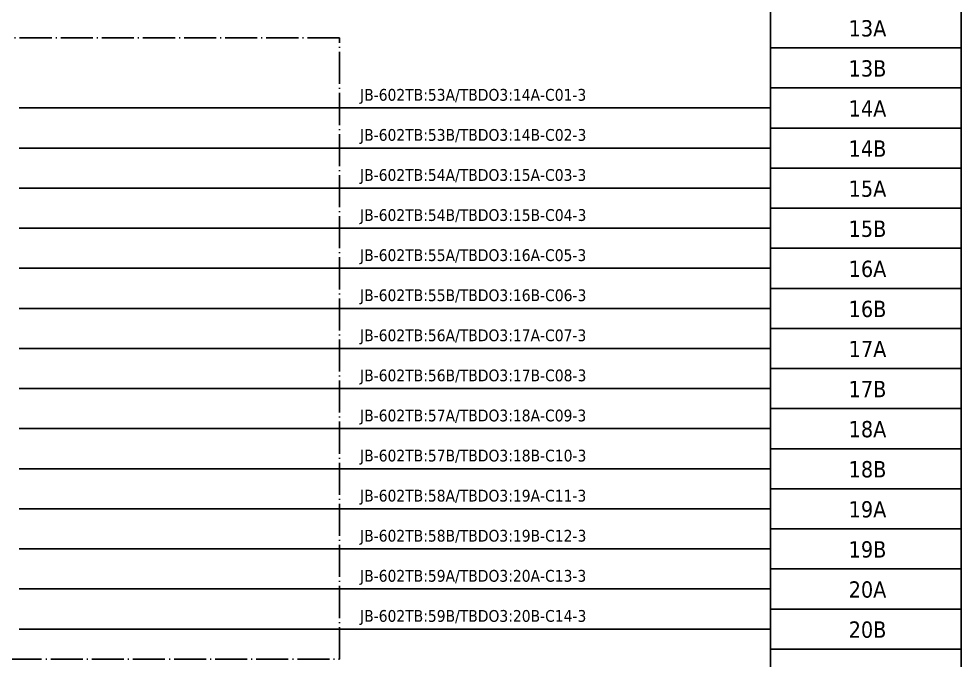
# Model space of a CAD drawing. Header units: millimetres. Extents: x 0 to 1792788, y -13 to 262234.
# Drawn here: x 90 to 184, y 117.9 to 181.9 of the extents above; entities that cross this region are included whole.
import ezdxf
from ezdxf.enums import TextEntityAlignment as Align

# ---------------------------------------------------------------- set-up
doc = ezdxf.new("R2010")
doc.units = ezdxf.units.MM
doc.linetypes.add('EPL_DASHDOT', pattern=[1, 0.8, -0.1, 0, -0.1])
for name, color, linetype, lineweight in [('EPLAN300', 5, 'Continuous', 25), ('EPLAN307', 134, 'EPL_DASHDOT', 25), ('EPLAN311', 7, 'Continuous', 25), ('EPLAN400', 5, 'Continuous', 35), ('EPLAN405', 7, 'Continuous', 25), ('EPLAN421', 5, 'Continuous', 35), ('EPLAN433', 251, 'Continuous', 35), ('EPLAN500', 7, 'Continuous', 35), ('EPLAN501', 7, 'Continuous', 35), ('EPLAN502', 7, 'Continuous', 35), ('EPLAN503', 7, 'Continuous', 35), ('EPLAN504', 7, 'Continuous', 35)]:
    doc.layers.add(name, color=color, linetype=linetype, lineweight=lineweight)
doc.styles.add('Tahoma', font='')
doc.styles.get('Tahoma').set_extended_font_data('Tahoma')

# ---------------------------------------------------------------- blocks, each defined once
blk = doc.blocks.new('EPLSYM_LibrarySPECIAL_en_US_Symbol427_Variant5_Placement1_24')
at = {"layer": 'EPLAN421', "color": 5, "style": 'Tahoma'}
for tag, p in [('17_20029[1]', (-0.9525, 3.335)), ('17_20029[2]', (20.0025, 3.335))]:
    blk.add_attdef(tag, text='', height=1.1739, dxfattribs=at).set_placement(p, align=Align.BOTTOM_RIGHT)
at = {"layer": 'EPLAN433', "color": 251, "style": 'Tahoma'}
blk.add_attdef('17_20406_1', text='', height=1.6254, dxfattribs=at).set_placement((0.9525, 1.5875), align=Align.BOTTOM_RIGHT)
blk.add_attdef('17_20406', text='', height=1.6254, dxfattribs=at).set_placement((0.9525, 1.5875), align=Align.BOTTOM_LEFT)
blk = doc.blocks.new('EPLSYM_LibrarySPECIAL_en_US_Symbol427_Variant5_Placement1_25')
at = {"layer": 'EPLAN421', "color": 5, "style": 'Tahoma'}
for tag, p in [('17_20029[1]', (-0.9525, 3.335)), ('17_20029[2]', (20.0025, 3.335))]:
    blk.add_attdef(tag, text='', height=1.1739, dxfattribs=at).set_placement(p, align=Align.BOTTOM_RIGHT)
at = {"layer": 'EPLAN433', "color": 251, "style": 'Tahoma'}
blk.add_attdef('17_20406_1', text='', height=1.6254, dxfattribs=at).set_placement((0.9525, 1.5875), align=Align.BOTTOM_RIGHT)
blk.add_attdef('17_20406', text='', height=1.6254, dxfattribs=at).set_placement((0.9525, 1.5875), align=Align.BOTTOM_LEFT)
blk = doc.blocks.new('EPLSYM_LibrarySPECIAL_en_US_Symbol427_Variant5_Placement1_26')
at = {"layer": 'EPLAN421', "color": 5, "style": 'Tahoma'}
for tag, p in [('17_20029[1]', (-0.9525, 3.335)), ('17_20029[2]', (20.0025, 3.335))]:
    blk.add_attdef(tag, text='', height=1.1739, dxfattribs=at).set_placement(p, align=Align.BOTTOM_RIGHT)
at = {"layer": 'EPLAN433', "color": 251, "style": 'Tahoma'}
blk.add_attdef('17_20406_1', text='', height=1.6254, dxfattribs=at).set_placement((0.9525, 1.5875), align=Align.BOTTOM_RIGHT)
blk.add_attdef('17_20406', text='', height=1.6254, dxfattribs=at).set_placement((0.9525, 1.5875), align=Align.BOTTOM_LEFT)
blk = doc.blocks.new('EPLSYM_LibrarySPECIAL_en_US_Symbol427_Variant5_Placement1_27')
at = {"layer": 'EPLAN421', "color": 5, "style": 'Tahoma'}
for tag, p in [('17_20029[1]', (-0.9525, 3.335)), ('17_20029[2]', (20.0025, 3.335))]:
    blk.add_attdef(tag, text='', height=1.1739, dxfattribs=at).set_placement(p, align=Align.BOTTOM_RIGHT)
at = {"layer": 'EPLAN433', "color": 251, "style": 'Tahoma'}
blk.add_attdef('17_20406_1', text='', height=1.6254, dxfattribs=at).set_placement((0.9525, 1.5875), align=Align.BOTTOM_RIGHT)
blk.add_attdef('17_20406', text='', height=1.6254, dxfattribs=at).set_placement((0.9525, 1.5875), align=Align.BOTTOM_LEFT)
blk = doc.blocks.new('EPLSYM_LibrarySPECIAL_en_US_Symbol427_Variant5_Placement1_28')
at = {"layer": 'EPLAN421', "color": 5, "style": 'Tahoma'}
for tag, p in [('17_20029[1]', (-0.9525, 3.335)), ('17_20029[2]', (20.0025, 3.335))]:
    blk.add_attdef(tag, text='', height=1.1739, dxfattribs=at).set_placement(p, align=Align.BOTTOM_RIGHT)
at = {"layer": 'EPLAN433', "color": 251, "style": 'Tahoma'}
blk.add_attdef('17_20406_1', text='', height=1.6254, dxfattribs=at).set_placement((0.9525, 1.5875), align=Align.BOTTOM_RIGHT)
blk.add_attdef('17_20406', text='', height=1.6254, dxfattribs=at).set_placement((0.9525, 1.5875), align=Align.BOTTOM_LEFT)
blk = doc.blocks.new('EPLSYM_LibrarySPECIAL_en_US_Symbol427_Variant5_Placement1_29')
at = {"layer": 'EPLAN421', "color": 5, "style": 'Tahoma'}
for tag, p in [('17_20029[1]', (-0.9525, 3.335)), ('17_20029[2]', (20.0025, 3.335))]:
    blk.add_attdef(tag, text='', height=1.1739, dxfattribs=at).set_placement(p, align=Align.BOTTOM_RIGHT)
at = {"layer": 'EPLAN433', "color": 251, "style": 'Tahoma'}
blk.add_attdef('17_20406_1', text='', height=1.6254, dxfattribs=at).set_placement((0.9525, 1.5875), align=Align.BOTTOM_RIGHT)
blk.add_attdef('17_20406', text='', height=1.6254, dxfattribs=at).set_placement((0.9525, 1.5875), align=Align.BOTTOM_LEFT)
blk = doc.blocks.new('EPLSYM_LibrarySPECIAL_en_US_Symbol427_Variant5_Placement1_30')
at = {"layer": 'EPLAN421', "color": 5, "style": 'Tahoma'}
for tag, p in [('17_20029[1]', (-0.9525, 3.335)), ('17_20029[2]', (20.0025, 3.335))]:
    blk.add_attdef(tag, text='', height=1.1739, dxfattribs=at).set_placement(p, align=Align.BOTTOM_RIGHT)
at = {"layer": 'EPLAN433', "color": 251, "style": 'Tahoma'}
blk.add_attdef('17_20406_1', text='', height=1.6254, dxfattribs=at).set_placement((0.9525, 1.5875), align=Align.BOTTOM_RIGHT)
blk.add_attdef('17_20406', text='', height=1.6254, dxfattribs=at).set_placement((0.9525, 1.5875), align=Align.BOTTOM_LEFT)
blk = doc.blocks.new('EPLSYM_LibrarySPECIAL_en_US_Symbol427_Variant5_Placement1_31')
at = {"layer": 'EPLAN421', "color": 5, "style": 'Tahoma'}
for tag, p in [('17_20029[1]', (-0.9525, 3.335)), ('17_20029[2]', (20.0025, 3.335))]:
    blk.add_attdef(tag, text='', height=1.1739, dxfattribs=at).set_placement(p, align=Align.BOTTOM_RIGHT)
at = {"layer": 'EPLAN433', "color": 251, "style": 'Tahoma'}
blk.add_attdef('17_20406_1', text='', height=1.6254, dxfattribs=at).set_placement((0.9525, 1.5875), align=Align.BOTTOM_RIGHT)
blk.add_attdef('17_20406', text='', height=1.6254, dxfattribs=at).set_placement((0.9525, 1.5875), align=Align.BOTTOM_LEFT)
blk = doc.blocks.new('EPLSYM_LibrarySPECIAL_en_US_Symbol427_Variant5_Placement1_32')
at = {"layer": 'EPLAN421', "color": 5, "style": 'Tahoma'}
for tag, p in [('17_20029[1]', (-0.9525, 3.335)), ('17_20029[2]', (20.0025, 3.335))]:
    blk.add_attdef(tag, text='', height=1.1739, dxfattribs=at).set_placement(p, align=Align.BOTTOM_RIGHT)
at = {"layer": 'EPLAN433', "color": 251, "style": 'Tahoma'}
blk.add_attdef('17_20406_1', text='', height=1.6254, dxfattribs=at).set_placement((0.9525, 1.5875), align=Align.BOTTOM_RIGHT)
blk.add_attdef('17_20406', text='', height=1.6254, dxfattribs=at).set_placement((0.9525, 1.5875), align=Align.BOTTOM_LEFT)
blk = doc.blocks.new('EPLSYM_LibrarySPECIAL_en_US_Symbol427_Variant5_Placement1_33')
at = {"layer": 'EPLAN421', "color": 5, "style": 'Tahoma'}
for tag, p in [('17_20029[1]', (-0.9525, 3.335)), ('17_20029[2]', (20.0025, 3.335))]:
    blk.add_attdef(tag, text='', height=1.1739, dxfattribs=at).set_placement(p, align=Align.BOTTOM_RIGHT)
at = {"layer": 'EPLAN433', "color": 251, "style": 'Tahoma'}
blk.add_attdef('17_20406_1', text='', height=1.6254, dxfattribs=at).set_placement((0.9525, 1.5875), align=Align.BOTTOM_RIGHT)
blk.add_attdef('17_20406', text='', height=1.6254, dxfattribs=at).set_placement((0.9525, 1.5875), align=Align.BOTTOM_LEFT)
blk = doc.blocks.new('EPLSYM_LibrarySPECIAL_en_US_Symbol427_Variant5_Placement1_34')
at = {"layer": 'EPLAN421', "color": 5, "style": 'Tahoma'}
for tag, p in [('17_20029[1]', (-0.9525, 3.335)), ('17_20029[2]', (20.0025, 3.335))]:
    blk.add_attdef(tag, text='', height=1.1739, dxfattribs=at).set_placement(p, align=Align.BOTTOM_RIGHT)
at = {"layer": 'EPLAN433', "color": 251, "style": 'Tahoma'}
blk.add_attdef('17_20406_1', text='', height=1.6254, dxfattribs=at).set_placement((0.9525, 1.5875), align=Align.BOTTOM_RIGHT)
blk.add_attdef('17_20406', text='', height=1.6254, dxfattribs=at).set_placement((0.9525, 1.5875), align=Align.BOTTOM_LEFT)
blk = doc.blocks.new('EPLSYM_LibrarySPECIAL_en_US_Symbol427_Variant5_Placement1_35')
at = {"layer": 'EPLAN421', "color": 5, "style": 'Tahoma'}
for tag, p in [('17_20029[1]', (-0.9525, 3.335)), ('17_20029[2]', (20.0025, 3.335))]:
    blk.add_attdef(tag, text='', height=1.1739, dxfattribs=at).set_placement(p, align=Align.BOTTOM_RIGHT)
at = {"layer": 'EPLAN433', "color": 251, "style": 'Tahoma'}
blk.add_attdef('17_20406_1', text='', height=1.6254, dxfattribs=at).set_placement((0.9525, 1.5875), align=Align.BOTTOM_RIGHT)
blk.add_attdef('17_20406', text='', height=1.6254, dxfattribs=at).set_placement((0.9525, 1.5875), align=Align.BOTTOM_LEFT)
blk = doc.blocks.new('EPLSYM_LibrarySPECIAL_en_US_Symbol427_Variant5_Placement1_36')
at = {"layer": 'EPLAN421', "color": 5, "style": 'Tahoma'}
for tag, p in [('17_20029[1]', (-0.9525, 3.335)), ('17_20029[2]', (20.0025, 3.335))]:
    blk.add_attdef(tag, text='', height=1.1739, dxfattribs=at).set_placement(p, align=Align.BOTTOM_RIGHT)
at = {"layer": 'EPLAN433', "color": 251, "style": 'Tahoma'}
blk.add_attdef('17_20406_1', text='', height=1.6254, dxfattribs=at).set_placement((0.9525, 1.5875), align=Align.BOTTOM_RIGHT)
blk.add_attdef('17_20406', text='', height=1.6254, dxfattribs=at).set_placement((0.9525, 1.5875), align=Align.BOTTOM_LEFT)
blk = doc.blocks.new('EPLSYM_LibrarySPECIAL_en_US_Symbol427_Variant5_Placement1_37')
at = {"layer": 'EPLAN421', "color": 5, "style": 'Tahoma'}
for tag, p in [('17_20029[1]', (-0.9525, 3.335)), ('17_20029[2]', (20.0025, 3.335))]:
    blk.add_attdef(tag, text='', height=1.1739, dxfattribs=at).set_placement(p, align=Align.BOTTOM_RIGHT)
at = {"layer": 'EPLAN433', "color": 251, "style": 'Tahoma'}
blk.add_attdef('17_20406_1', text='', height=1.6254, dxfattribs=at).set_placement((0.9525, 1.5875), align=Align.BOTTOM_RIGHT)
blk.add_attdef('17_20406', text='', height=1.6254, dxfattribs=at).set_placement((0.9525, 1.5875), align=Align.BOTTOM_LEFT)
blk = doc.blocks.new('EPLSYM_LibrarySPECIAL_en_US_Symbol427_Variant5_Placement1_38')
at = {"layer": 'EPLAN421', "color": 5, "style": 'Tahoma'}
for tag, p in [('17_20029[1]', (-0.9525, 3.335)), ('17_20029[2]', (20.0025, 3.335))]:
    blk.add_attdef(tag, text='', height=1.1739, dxfattribs=at).set_placement(p, align=Align.BOTTOM_RIGHT)
at = {"layer": 'EPLAN433', "color": 251, "style": 'Tahoma'}
blk.add_attdef('17_20406_1', text='', height=1.6254, dxfattribs=at).set_placement((0.9525, 1.5875), align=Align.BOTTOM_RIGHT)
blk.add_attdef('17_20406', text='', height=1.6254, dxfattribs=at).set_placement((0.9525, 1.5875), align=Align.BOTTOM_LEFT)
blk = doc.blocks.new('EPLSYM_LibrarySPECIAL_en_US_Symbol427_Variant5_Placement1_39')
at = {"layer": 'EPLAN421', "color": 5, "style": 'Tahoma'}
for tag, p in [('17_20029[1]', (-0.9525, 3.335)), ('17_20029[2]', (20.0025, 3.335))]:
    blk.add_attdef(tag, text='', height=1.1739, dxfattribs=at).set_placement(p, align=Align.BOTTOM_RIGHT)
at = {"layer": 'EPLAN433', "color": 251, "style": 'Tahoma'}
blk.add_attdef('17_20406_1', text='', height=1.6254, dxfattribs=at).set_placement((0.9525, 1.5875), align=Align.BOTTOM_RIGHT)
blk.add_attdef('17_20406', text='', height=1.6254, dxfattribs=at).set_placement((0.9525, 1.5875), align=Align.BOTTOM_LEFT)
blk = doc.blocks.new('EPLSYM_LibrarySPECIAL_Symbol308_Variant0_Placement0')
at = {"layer": 'EPLAN405', "color": 7, "style": 'Tahoma'}
for tag, p in [('17_31011', (1.5, 6.35)), ('17_31002', (1.5, 0.5))]:
    blk.add_attdef(tag, text='', height=1.174, dxfattribs=at).set_placement(p, align=Align.BOTTOM_LEFT)
for tag, p in [('17_31004', (1.5, 4.4)), ('17_31003', (1.5, 2.45))]:
    blk.add_attdef(tag, p, '', height=1.174, dxfattribs=at)
blk = doc.blocks.new('EPLSYM_LibrarySPECIAL_Symbol2_Variant0_Placement1_54')
at = {"layer": 'EPLAN307', "lineweight": 25, "ltscale": 4}
blk.add_lwpolyline([(0, -62), (119, -62), (119, 0), (0, 0)], close=True, dxfattribs=at)
at = {"layer": 'EPLAN400', "color": 5, "style": 'Tahoma'}
blk.add_attdef('88_20010', text='', height=2.2575, dxfattribs=at).set_placement((-1.5, -0.9515), align=Align.TOP_RIGHT)
at = {"layer": 'EPLAN500', "color": 7, "style": 'Tahoma'}
blk.add_attdef('88_20027', text='', height=1.6254, dxfattribs=at).set_placement((-1.5, -4.57508), align=Align.TOP_RIGHT)
at = {"layer": 'EPLAN501', "color": 7, "style": 'Tahoma'}
blk.add_attdef('88_20011', text='', height=1.6254, dxfattribs=at).set_placement((-1.5, -9.97508), align=Align.TOP_RIGHT)
at = {"layer": 'EPLAN502', "color": 7, "style": 'Tahoma'}
blk.add_attdef('88_20025', text='', height=1.6254, dxfattribs=at).set_placement((-1.5, -12.67508), align=Align.TOP_RIGHT)
at = {"layer": 'EPLAN503', "color": 7, "style": 'Tahoma'}
blk.add_attdef('88_20024', text='', height=1.6254, dxfattribs=at).set_placement((-1.5, -15.37508), align=Align.TOP_RIGHT)
at = {"layer": 'EPLAN504', "color": 7, "style": 'Tahoma'}
blk.add_attdef('88_20901[1]', text='', height=1.6254, dxfattribs=at).set_placement((-1.5, -7.27508), align=Align.TOP_RIGHT)

msp = doc.modelspace()

# ---------------------------------------------------------------- linework, layer by layer
at = {"layer": 'EPLAN300', "lineweight": 25, "ltscale": 4}
for points in [[(165, 179), (184, 179), (184, 183), (165, 183)], [(165, 175), (184, 175), (184, 179), (165, 179)], [(165, 171), (184, 171), (184, 175), (165, 175)], [(165, 167), (184, 167), (184, 171), (165, 171)], [(165, 163), (184, 163), (184, 167), (165, 167)], [(165, 159), (184, 159), (184, 163), (165, 163)], [(165, 155), (184, 155), (184, 159), (165, 159)], [(165, 151), (184, 151), (184, 155), (165, 155)], [(165, 147), (184, 147), (184, 151), (165, 151)], [(165, 143), (184, 143), (184, 147), (165, 147)], [(165, 139), (184, 139), (184, 143), (165, 143)], [(165, 135), (184, 135), (184, 139), (165, 139)], [(165, 131), (184, 131), (184, 135), (165, 135)], [(165, 127), (184, 127), (184, 131), (165, 131)], [(165, 123), (184, 123), (184, 127), (165, 127)], [(165, 119), (184, 119), (184, 123), (165, 123)], [(165, 115), (184, 115), (184, 119), (165, 119)]]:
    msp.add_lwpolyline(points, close=True, dxfattribs=at)
at = {"layer": 'EPLAN311', "color": 7, "ltscale": 4}
for p, q in [((165, 173), (90.05, 173)), ((165, 169), (90.05, 169)), ((165, 165), (90.05, 165)), ((165, 161), (90.05, 161)), ((165, 157), (90.05, 157)), ((165, 153), (90.05, 153)), ((165, 149), (90.05, 149)), ((165, 145), (90.05, 145)), ((165, 141), (90.05, 141)), ((165, 137), (90.05, 137)), ((165, 133), (90.05, 133)), ((165, 129), (90.05, 129)), ((165, 125), (90.05, 125)), ((165, 121), (90.05, 121))]:
    msp.add_line(p, q, dxfattribs=at)

# ---------------------------------------------------------------- block references
msp.add_blockref('EPLSYM_LibrarySPECIAL_Symbol2_Variant0_Placement1_54', (3, 180))
ref = msp.add_blockref('EPLSYM_LibrarySPECIAL_en_US_Symbol427_Variant5_Placement1_24', (165, 181))
ref.add_attrib('17_20011', '13A', dxfattribs={"layer": 'EPLAN501', "color": 7, "height": 1.6254, "style": 'Tahoma'}).set_placement((174.661, 179.65), align=Align.BOTTOM_CENTER)
ref = msp.add_blockref('EPLSYM_LibrarySPECIAL_en_US_Symbol427_Variant5_Placement1_25', (165, 177))
ref.add_attrib('17_20011', '13B', dxfattribs={"layer": 'EPLAN501', "color": 7, "height": 1.6254, "style": 'Tahoma'}).set_placement((174.661, 175.65), align=Align.BOTTOM_CENTER)
ref = msp.add_blockref('EPLSYM_LibrarySPECIAL_Symbol308_Variant0_Placement0', (124, 173))
ref.add_attrib('17_31011', 'JB-602TB:53A/TBDO3:14A-C01-3', dxfattribs={"layer": 'EPLAN405', "color": 7, "height": 1.1739, "style": 'Tahoma'}).set_placement((124.055, 173.374), align=Align.BOTTOM_LEFT)
ref = msp.add_blockref('EPLSYM_LibrarySPECIAL_en_US_Symbol427_Variant5_Placement1_26', (165, 173))
ref.add_attrib('17_20011', '14A', dxfattribs={"layer": 'EPLAN501', "color": 7, "height": 1.6254, "style": 'Tahoma'}).set_placement((174.661, 171.65), align=Align.BOTTOM_CENTER)
ref = msp.add_blockref('EPLSYM_LibrarySPECIAL_Symbol308_Variant0_Placement0', (124, 169))
ref.add_attrib('17_31011', 'JB-602TB:53B/TBDO3:14B-C02-3', dxfattribs={"layer": 'EPLAN405', "color": 7, "height": 1.1739, "style": 'Tahoma'}).set_placement((124.055, 169.374), align=Align.BOTTOM_LEFT)
ref = msp.add_blockref('EPLSYM_LibrarySPECIAL_en_US_Symbol427_Variant5_Placement1_27', (165, 169))
ref.add_attrib('17_20011', '14B', dxfattribs={"layer": 'EPLAN501', "color": 7, "height": 1.6254, "style": 'Tahoma'}).set_placement((174.661, 167.65), align=Align.BOTTOM_CENTER)
ref = msp.add_blockref('EPLSYM_LibrarySPECIAL_Symbol308_Variant0_Placement0', (124, 165))
ref.add_attrib('17_31011', 'JB-602TB:54A/TBDO3:15A-C03-3', dxfattribs={"layer": 'EPLAN405', "color": 7, "height": 1.1739, "style": 'Tahoma'}).set_placement((124.055, 165.374), align=Align.BOTTOM_LEFT)
ref = msp.add_blockref('EPLSYM_LibrarySPECIAL_en_US_Symbol427_Variant5_Placement1_28', (165, 165))
ref.add_attrib('17_20011', '15A', dxfattribs={"layer": 'EPLAN501', "color": 7, "height": 1.6254, "style": 'Tahoma'}).set_placement((174.661, 163.65), align=Align.BOTTOM_CENTER)
ref = msp.add_blockref('EPLSYM_LibrarySPECIAL_Symbol308_Variant0_Placement0', (124, 161))
ref.add_attrib('17_31011', 'JB-602TB:54B/TBDO3:15B-C04-3', dxfattribs={"layer": 'EPLAN405', "color": 7, "height": 1.1739, "style": 'Tahoma'}).set_placement((124.055, 161.374), align=Align.BOTTOM_LEFT)
ref = msp.add_blockref('EPLSYM_LibrarySPECIAL_en_US_Symbol427_Variant5_Placement1_29', (165, 161))
ref.add_attrib('17_20011', '15B', dxfattribs={"layer": 'EPLAN501', "color": 7, "height": 1.6254, "style": 'Tahoma'}).set_placement((174.661, 159.65), align=Align.BOTTOM_CENTER)
ref = msp.add_blockref('EPLSYM_LibrarySPECIAL_Symbol308_Variant0_Placement0', (124, 157))
ref.add_attrib('17_31011', 'JB-602TB:55A/TBDO3:16A-C05-3', dxfattribs={"layer": 'EPLAN405', "color": 7, "height": 1.1739, "style": 'Tahoma'}).set_placement((124.055, 157.374), align=Align.BOTTOM_LEFT)
ref = msp.add_blockref('EPLSYM_LibrarySPECIAL_en_US_Symbol427_Variant5_Placement1_30', (165, 157))
ref.add_attrib('17_20011', '16A', dxfattribs={"layer": 'EPLAN501', "color": 7, "height": 1.6254, "style": 'Tahoma'}).set_placement((174.661, 155.65), align=Align.BOTTOM_CENTER)
ref = msp.add_blockref('EPLSYM_LibrarySPECIAL_Symbol308_Variant0_Placement0', (124, 153))
ref.add_attrib('17_31011', 'JB-602TB:55B/TBDO3:16B-C06-3', dxfattribs={"layer": 'EPLAN405', "color": 7, "height": 1.1739, "style": 'Tahoma'}).set_placement((124.055, 153.374), align=Align.BOTTOM_LEFT)
ref = msp.add_blockref('EPLSYM_LibrarySPECIAL_en_US_Symbol427_Variant5_Placement1_31', (165, 153))
ref.add_attrib('17_20011', '16B', dxfattribs={"layer": 'EPLAN501', "color": 7, "height": 1.6254, "style": 'Tahoma'}).set_placement((174.661, 151.65), align=Align.BOTTOM_CENTER)
ref = msp.add_blockref('EPLSYM_LibrarySPECIAL_Symbol308_Variant0_Placement0', (124, 149))
ref.add_attrib('17_31011', 'JB-602TB:56A/TBDO3:17A-C07-3', dxfattribs={"layer": 'EPLAN405', "color": 7, "height": 1.1739, "style": 'Tahoma'}).set_placement((124.055, 149.374), align=Align.BOTTOM_LEFT)
ref = msp.add_blockref('EPLSYM_LibrarySPECIAL_en_US_Symbol427_Variant5_Placement1_32', (165, 149))
ref.add_attrib('17_20011', '17A', dxfattribs={"layer": 'EPLAN501', "color": 7, "height": 1.6254, "style": 'Tahoma'}).set_placement((174.661, 147.65), align=Align.BOTTOM_CENTER)
ref = msp.add_blockref('EPLSYM_LibrarySPECIAL_Symbol308_Variant0_Placement0', (124, 145))
ref.add_attrib('17_31011', 'JB-602TB:56B/TBDO3:17B-C08-3', dxfattribs={"layer": 'EPLAN405', "color": 7, "height": 1.1739, "style": 'Tahoma'}).set_placement((124.055, 145.374), align=Align.BOTTOM_LEFT)
ref = msp.add_blockref('EPLSYM_LibrarySPECIAL_en_US_Symbol427_Variant5_Placement1_33', (165, 145))
ref.add_attrib('17_20011', '17B', dxfattribs={"layer": 'EPLAN501', "color": 7, "height": 1.6254, "style": 'Tahoma'}).set_placement((174.661, 143.65), align=Align.BOTTOM_CENTER)
ref = msp.add_blockref('EPLSYM_LibrarySPECIAL_Symbol308_Variant0_Placement0', (124, 141))
ref.add_attrib('17_31011', 'JB-602TB:57A/TBDO3:18A-C09-3', dxfattribs={"layer": 'EPLAN405', "color": 7, "height": 1.1739, "style": 'Tahoma'}).set_placement((124.055, 141.374), align=Align.BOTTOM_LEFT)
ref = msp.add_blockref('EPLSYM_LibrarySPECIAL_en_US_Symbol427_Variant5_Placement1_34', (165, 141))
ref.add_attrib('17_20011', '18A', dxfattribs={"layer": 'EPLAN501', "color": 7, "height": 1.6254, "style": 'Tahoma'}).set_placement((174.661, 139.65), align=Align.BOTTOM_CENTER)
ref = msp.add_blockref('EPLSYM_LibrarySPECIAL_Symbol308_Variant0_Placement0', (124, 137))
ref.add_attrib('17_31011', 'JB-602TB:57B/TBDO3:18B-C10-3', dxfattribs={"layer": 'EPLAN405', "color": 7, "height": 1.1739, "style": 'Tahoma'}).set_placement((124.055, 137.374), align=Align.BOTTOM_LEFT)
ref = msp.add_blockref('EPLSYM_LibrarySPECIAL_en_US_Symbol427_Variant5_Placement1_35', (165, 137))
ref.add_attrib('17_20011', '18B', dxfattribs={"layer": 'EPLAN501', "color": 7, "height": 1.6254, "style": 'Tahoma'}).set_placement((174.661, 135.65), align=Align.BOTTOM_CENTER)
ref = msp.add_blockref('EPLSYM_LibrarySPECIAL_Symbol308_Variant0_Placement0', (124, 133))
ref.add_attrib('17_31011', 'JB-602TB:58A/TBDO3:19A-C11-3', dxfattribs={"layer": 'EPLAN405', "color": 7, "height": 1.1739, "style": 'Tahoma'}).set_placement((124.055, 133.374), align=Align.BOTTOM_LEFT)
ref = msp.add_blockref('EPLSYM_LibrarySPECIAL_en_US_Symbol427_Variant5_Placement1_36', (165, 133))
ref.add_attrib('17_20011', '19A', dxfattribs={"layer": 'EPLAN501', "color": 7, "height": 1.6254, "style": 'Tahoma'}).set_placement((174.661, 131.65), align=Align.BOTTOM_CENTER)
ref = msp.add_blockref('EPLSYM_LibrarySPECIAL_Symbol308_Variant0_Placement0', (124, 129))
ref.add_attrib('17_31011', 'JB-602TB:58B/TBDO3:19B-C12-3', dxfattribs={"layer": 'EPLAN405', "color": 7, "height": 1.1739, "style": 'Tahoma'}).set_placement((124.055, 129.374), align=Align.BOTTOM_LEFT)
ref = msp.add_blockref('EPLSYM_LibrarySPECIAL_en_US_Symbol427_Variant5_Placement1_37', (165, 129))
ref.add_attrib('17_20011', '19B', dxfattribs={"layer": 'EPLAN501', "color": 7, "height": 1.6254, "style": 'Tahoma'}).set_placement((174.661, 127.65), align=Align.BOTTOM_CENTER)
ref = msp.add_blockref('EPLSYM_LibrarySPECIAL_Symbol308_Variant0_Placement0', (124, 125))
ref.add_attrib('17_31011', 'JB-602TB:59A/TBDO3:20A-C13-3', dxfattribs={"layer": 'EPLAN405', "color": 7, "height": 1.1739, "style": 'Tahoma'}).set_placement((124.055, 125.374), align=Align.BOTTOM_LEFT)
ref = msp.add_blockref('EPLSYM_LibrarySPECIAL_en_US_Symbol427_Variant5_Placement1_38', (165, 125))
ref.add_attrib('17_20011', '20A', dxfattribs={"layer": 'EPLAN501', "color": 7, "height": 1.6254, "style": 'Tahoma'}).set_placement((174.661, 123.65), align=Align.BOTTOM_CENTER)
ref = msp.add_blockref('EPLSYM_LibrarySPECIAL_Symbol308_Variant0_Placement0', (124, 121))
ref.add_attrib('17_31011', 'JB-602TB:59B/TBDO3:20B-C14-3', dxfattribs={"layer": 'EPLAN405', "color": 7, "height": 1.1739, "style": 'Tahoma'}).set_placement((124.055, 121.374), align=Align.BOTTOM_LEFT)
ref = msp.add_blockref('EPLSYM_LibrarySPECIAL_en_US_Symbol427_Variant5_Placement1_39', (165, 121))
ref.add_attrib('17_20011', '20B', dxfattribs={"layer": 'EPLAN501', "color": 7, "height": 1.6254, "style": 'Tahoma'}).set_placement((174.661, 119.65), align=Align.BOTTOM_CENTER)

doc.saveas('drawing.dxf')
